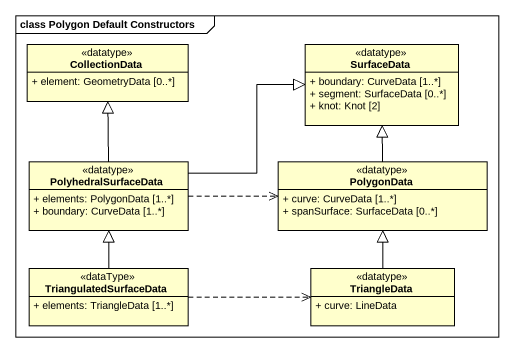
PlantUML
@startuml
mainframe class Polygon Default Constructors
hide circle
hide empty members
skinparam classAttributeIconSize 0
class CollectionData <<datatype>> {
  + element: GeometryData [0..*]
}
class SurfaceData <<datatype>> {
  + boundary: CurveData [1..*]
  + segment: SurfaceData [0..*]
  + knot: Knot [2]
}
class PolyhedralSurfaceData <<datatype>> {
  + elements: PolygonData [1..*]
  + boundary: CurveData [1..*]
}
class PolygonData <<datatype>> {
  + curve: CurveData [1..*]
  + spanSurface: SurfaceData [0..*]
}
class TriangulatedSurfaceData <<dataType>> {
  + elements: TriangleData [1..*]
}
class TriangleData <<datatype>> {
  + curve: LineData
}
PolyhedralSurfaceData -up-|> CollectionData
PolyhedralSurfaceData -right-|> SurfaceData
PolyhedralSurfaceData .right.> PolygonData
PolygonData -up-|> SurfaceData
TriangulatedSurfaceData -up-|> PolyhedralSurfaceData
TriangulatedSurfaceData .right.> TriangleData
TriangleData -up-|> PolygonData
@enduml
